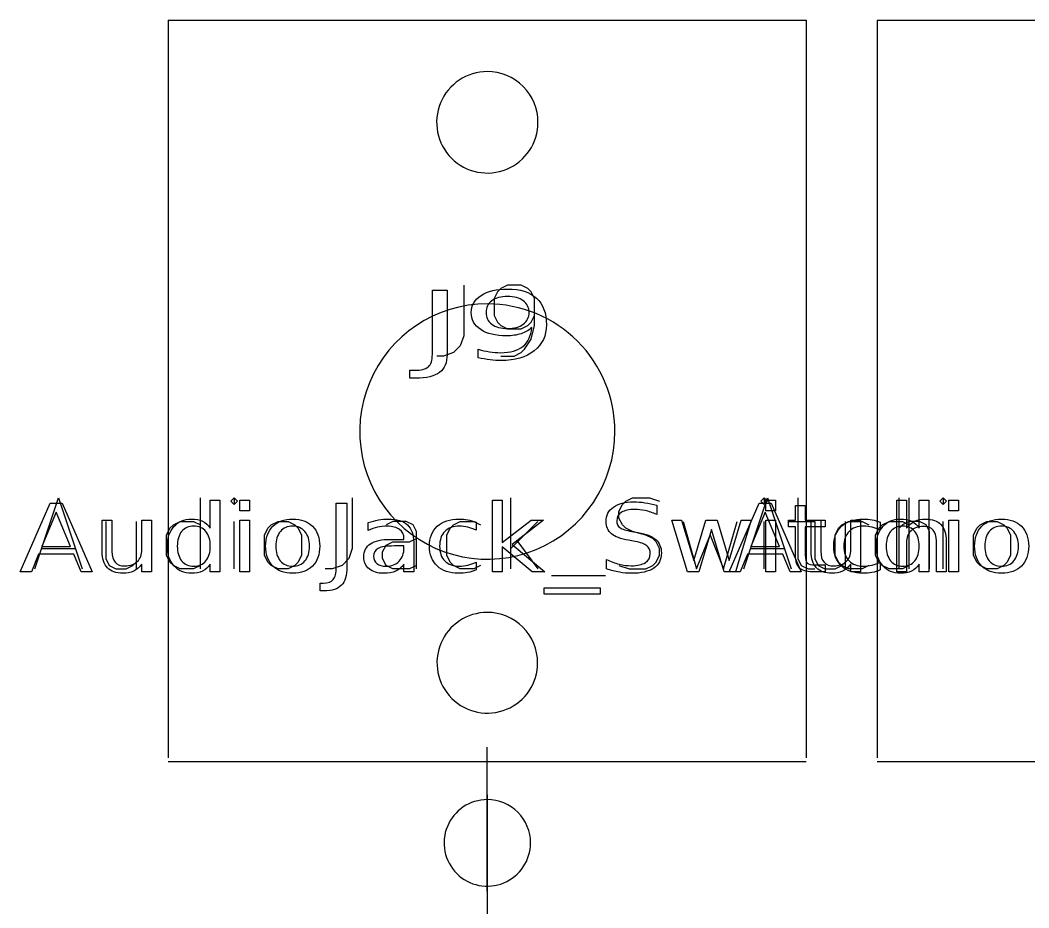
# Model space of a CAD drawing. Header units: millimetres. Extents: x 178 to 210, y 60 to 176.
# Drawn here: x 178.41 to 192.64, y 95.99 to 108.51 of the extents above; entities that cross this region are included whole.
import ezdxf

# ---------------------------------------------------------------- set-up
doc = ezdxf.new("R2010")
doc.units = ezdxf.units.MM
doc.layers.get('0').update_dxf_attribs({"linetype": 'CONTINUOUS'})

msp = doc.modelspace()

# ---------------------------------------------------------------- linework, layer by layer
at = {"color": 7}
for points in [[(180.5, 108.5072), (180.5, 98.1072)], [(180.5, 108.5072), (189.5, 108.5072)], [(189.5, 108.5072), (189.5, 98.1072)], [(190.5, 108.5072), (190.5, 98.1072)], [(190.5, 108.5072), (199.5, 108.5072)], [(184.6667, 104.7724), (184.6667, 104.0581), (184.619, 103.9152), (184.5238, 103.82), (184.381, 103.7724), (184.2857, 103.7724)], [(185.1905, 103.7724), (185.381, 103.7724), (185.4762, 103.82), (185.5238, 103.8676), (185.619, 104.0105), (185.6667, 104.201), (185.6667, 104.5819), (185.619, 104.6771), (185.5714, 104.7248), (185.4762, 104.7724), (185.2857, 104.7724), (185.1905, 104.7248), (185.1429, 104.6771), (185.0952, 104.5819), (185.0952, 104.3438), (185.1429, 104.2486), (185.1905, 104.201), (185.2857, 104.1533), (185.4762, 104.1533), (185.5714, 104.201), (185.619, 104.2486), (185.6667, 104.3438)], [(184.22486, 103.79492), (184.22489, 104.69918)], [(184.22489, 104.69918), (184.43296, 104.69918), (184.43296, 103.79491)], [(184.87176, 103.74738), (184.87176, 103.86717)], [(184.87176, 103.74766), (184.87176, 103.74738)], [(183.98798, 103.46031), (183.90868, 103.46031), (183.90868, 103.57099), (183.97358, 103.57099)], [(178.619, 100.7724), (178.9524, 101.7724), (179.2857, 100.7724)], [(180.9524, 100.7724), (180.9524, 101.7724)], [(181.09244, 101.34568), (181.09244, 101.7402), (181.22901, 101.7402), (181.22901, 100.7272), (181.09244, 100.7272), (181.09244, 100.83657)], [(181.4286, 101.7724), (181.381, 101.7248), (181.4286, 101.6771), (181.4762, 101.7248), (181.4286, 101.7724), (181.4286, 101.6771)], [(183.0952, 101.7724), (183.0952, 101.0581), (183.0476, 100.9152), (182.9524, 100.82), (182.8095, 100.7724), (182.7143, 100.7724)], [(185.3333, 100.7724), (185.3333, 101.7724)], [(186.8571, 100.82), (187, 100.7724), (187.2381, 100.7724), (187.3333, 100.82), (187.381, 100.8676), (187.4286, 100.9629), (187.4286, 101.0581), (187.381, 101.1533), (187.3333, 101.201), (187.2381, 101.2486), (187.0476, 101.2962), (186.9524, 101.3438), (186.9048, 101.3914), (186.8571, 101.4867), (186.8571, 101.5819), (186.9048, 101.6771), (186.9524, 101.7248), (187.0476, 101.7724), (187.2857, 101.7724), (187.4286, 101.7248)], [(188.619, 100.7724), (188.9524, 101.7724), (189.2857, 100.7724)], [(188.9048, 101.7724), (188.8571, 101.7248), (188.9048, 101.6771), (188.9524, 101.7248), (188.9048, 101.7724), (188.9048, 101.6771)], [(189.381, 101.7724), (189.381, 100.9152), (189.4286, 100.82), (189.5238, 100.7724), (189.619, 100.7724)], [(190.91319, 101.13931), (190.91319, 100.72721), (190.77588, 100.72721), (190.77588, 101.74021), (190.91319, 101.74021), (190.91319, 101.34308)], [(190.8095, 100.7724), (190.8095, 101.7724)], [(190.9524, 100.7724), (190.9524, 101.7724)], [(191.09244, 101.34568), (191.09244, 101.7402), (191.22901, 101.7402), (191.22901, 100.7272), (191.09244, 100.7272), (191.09244, 100.83657)], [(191.4286, 101.7724), (191.381, 101.7248), (191.4286, 101.6771), (191.4762, 101.7248), (191.4286, 101.7724), (191.4286, 101.6771)], [(182.86864, 101.69918), (183.01857, 101.69918), (183.01857, 100.79491)], [(182.86866, 100.79492), (182.86864, 101.69918)], [(187.38894, 101.6673), (187.38894, 101.53905)], [(189.34705, 100.9674), (189.34705, 101.36322), (189.24684, 101.36322), (189.24684, 101.45632), (189.34705, 101.45632), (189.34705, 101.66335), (189.48431, 101.66342)], [(189.48431, 101.66342), (189.48431, 101.45639), (189.76563, 101.45639), (189.76563, 101.36329), (189.48431, 101.36329), (189.48431, 100.96747)], [(179.56785, 101.01495), (179.56785, 101.45635), (179.70443, 101.45635), (179.70443, 101.01951)], [(180.12751, 101.04294), (180.12751, 101.45634), (180.26408, 101.45634), (180.26408, 100.7272), (180.12751, 100.7272), (180.12751, 100.83918)], [(189.56785, 101.01495), (189.56785, 101.45635), (189.70443, 101.45635), (189.70443, 101.01951)], [(190.12751, 101.04294), (190.12751, 101.45634), (190.26408, 101.45634), (190.26408, 100.7272), (190.12751, 100.7272), (190.12751, 100.83918)], [(179.619, 101.439), (179.619, 100.9152), (179.6667, 100.82), (179.7619, 100.7724), (179.9048, 100.7724), (180, 100.82), (180.0476, 100.8676)], [(180.0476, 101.439), (180.0476, 100.7724)], [(180.9524, 100.82), (180.8571, 100.7724), (180.6667, 100.7724), (180.5714, 100.82), (180.5238, 100.8676), (180.4762, 100.9629), (180.4762, 101.2486), (180.5238, 101.3438), (180.5714, 101.3914), (180.6667, 101.439), (180.8571, 101.439), (180.9524, 101.3914)], [(181.4286, 100.7724), (181.4286, 101.439)], [(183.31992, 101.31255), (183.31992, 101.42323)], [(184, 100.7724), (184, 101.2962), (183.9524, 101.3914), (183.8571, 101.439), (183.6667, 101.439), (183.5714, 101.3914)], [(184.9048, 100.82), (184.8095, 100.7724), (184.619, 100.7724), (184.5238, 100.82), (184.4762, 100.8676), (184.4286, 100.9629), (184.4286, 101.2486), (184.4762, 101.3438), (184.5238, 101.3914), (184.619, 101.439), (184.8095, 101.439), (184.9048, 101.3914)], [(184.8408, 101.42838), (184.8408, 101.3164)], [(185.7143, 101.439), (185.3333, 101.0581)], [(187.7619, 101.439), (187.9524, 100.7724), (188.1429, 101.2486), (188.3333, 100.7724), (188.5238, 101.439)], [(188.9048, 100.7724), (188.9048, 101.439)], [(189.2381, 101.439), (189.619, 101.439)], [(189.619, 101.439), (189.619, 100.9152), (189.6667, 100.82), (189.7619, 100.7724), (189.9048, 100.7724), (190, 100.82), (190.0476, 100.8676)], [(190.381, 100.82), (190.2857, 100.7724), (190.0952, 100.7724), (190, 100.82), (189.9524, 100.8676), (189.9048, 100.9629), (189.9048, 101.2486), (189.9524, 101.3438), (190, 101.3914), (190.0952, 101.439), (190.2857, 101.439), (190.381, 101.3914)], [(190.0476, 101.439), (190.0476, 100.7724)], [(190.9524, 100.82), (190.8571, 100.7724), (190.6667, 100.7724), (190.5714, 100.82), (190.5238, 100.8676), (190.4762, 100.9629), (190.4762, 101.2486), (190.5238, 101.3438), (190.5714, 101.3914), (190.6667, 101.439), (190.8571, 101.439), (190.9524, 101.3914)], [(190.5435, 101.4284), (190.5435, 101.31642)], [(191.2381, 100.7724), (191.2381, 101.2962), (191.1905, 101.3914), (191.0952, 101.439), (190.9524, 101.439), (190.8571, 101.3914), (190.8095, 101.3438)], [(191.4286, 100.7724), (191.4286, 101.439)], [(184, 100.82), (183.9048, 100.7724), (183.6667, 100.7724), (183.5714, 100.82), (183.5238, 100.9152), (183.5238, 101.0105), (183.5714, 101.1057), (183.6667, 101.1533), (183.9048, 101.1533), (184, 101.201)], [(183.6331, 101.18754), (183.8246, 101.18754), (183.8246, 101.19924)], [(187.08468, 101.15816), (186.99338, 101.17376)], [(187.03783, 101.29946), (187.12843, 101.28316)], [(191.47206, 101.16733), (191.47206, 100.7272), (191.33548, 100.7272), (191.33548, 101.16339)], [(178.7143, 101.0581), (179.1905, 101.0581)], [(183.82466, 101.06704), (183.82466, 101.09374), (183.68883, 101.09373)], [(183.96123, 101.14323), (183.96123, 100.7272), (183.82466, 100.7272), (183.82466, 100.83788)], [(183.96125, 101.14334), (183.96123, 101.14323)], [(185.4286, 101.1533), (185.7143, 100.7724)], [(188.7143, 101.0581), (189.1905, 101.0581)], [(186.68015, 100.77008), (186.68015, 100.90549)], [(184.8408, 100.8659), (184.8408, 100.75523)], [(189.62537, 100.82749), (189.76566, 100.82749), (189.76566, 100.7272), (189.62537, 100.7272)], [(190.5435, 100.86592), (190.5435, 100.75525)], [(185.9048, 100.6771), (186.6667, 100.6771)], [(182.69797, 100.46031), (182.64077, 100.46031), (182.64077, 100.57099), (182.68757, 100.57099)], [(185, 96.2272), (185, 98.2572)], [(180.5, 98.0572), (189.5, 98.0572)], [(190.5, 98.0572), (199.5, 98.0572)], [(185, 97.5872), (185, 95.5572)]]:
    msp.add_lwpolyline(points, dxfattribs=at)
for points in [[(185, 107.7822)], [(185, 104.5072)], [(185.28584, 104.15948)], [(181.51032, 101.7402), (181.6469, 101.7402), (181.6469, 101.58851), (181.51032, 101.58851)], [(185.07312, 101.74022), (185.21044, 101.74022), (185.21044, 101.14192), (185.61793, 101.45637), (185.79236, 101.45637), (185.35147, 101.11523), (185.81092, 100.72722), (185.63278, 100.72722), (185.21044, 101.08333), (185.21044, 100.7272), (185.07312, 100.7272)], [(188.92688, 101.74022), (189.06346, 101.74022), (189.06346, 101.58853), (188.92688, 101.58853)], [(191.51032, 101.7402), (191.6469, 101.7402), (191.6469, 101.58851), (191.51032, 101.58851)], [(178.83377, 101.69918), (179.00374, 101.69918), (179.42608, 100.7272), (179.27021, 100.7272), (179.16927, 100.97654), (178.66973, 100.97654), (178.56878, 100.7272), (178.41069, 100.7272)], [(187.38897, 101.6672)], [(188.83377, 101.69918), (189.00374, 101.69918), (189.42608, 100.7272), (189.27021, 100.7272), (189.16927, 100.97654), (188.66973, 100.97654), (188.56878, 100.7272), (188.41069, 100.7272)], [(178.91837, 101.56963), (178.715, 101.08592), (179.12249, 101.08592)], [(179.91152, 101.47393)], [(181.51032, 101.45635), (181.6469, 101.45635), (181.6469, 100.7272), (181.51032, 100.7272)], [(182.2548, 101.47393)], [(187.60419, 101.45637), (187.74077, 101.45637), (187.91149, 100.88737), (188.08146, 101.45637), (188.24253, 101.45637), (188.41325, 100.88737), (188.58322, 101.45637), (188.7198, 101.45637), (188.50232, 100.72722), (188.34125, 100.72722), (188.16237, 101.32486), (187.98274, 100.72722), (187.82167, 100.72722)], [(188.91837, 101.56963), (188.715, 101.08592), (189.12249, 101.08592)], [(188.92688, 101.45637), (189.06346, 101.45637), (189.06346, 100.7272), (188.92688, 100.7272)], [(189.91152, 101.47393)], [(191.51032, 101.45635), (191.6469, 101.45635), (191.6469, 100.7272), (191.51032, 100.7272)], [(192.2548, 101.47393)], [(181.09244, 101.34568)], [(182.0476, 100.7724), (181.9524, 100.82), (181.9048, 100.8676), (181.8571, 100.9629), (181.8571, 101.2486), (181.9048, 101.3438), (181.9524, 101.3914), (182.0476, 101.439), (182.1905, 101.439), (182.2857, 101.3914), (182.3333, 101.3438), (182.381, 101.2486), (182.381, 100.9629), (182.3333, 100.8676), (182.2857, 100.82), (182.1905, 100.7724)], [(182.25484, 101.37237)], [(184.8408, 101.42834)], [(190.5435, 101.42836)], [(191.09244, 101.34568)], [(192.0476, 100.7724), (191.9524, 100.82), (191.9048, 100.8676), (191.8571, 100.9629), (191.8571, 101.2486), (191.9048, 101.3438), (191.9524, 101.3914), (192.0476, 101.439), (192.1905, 101.439), (192.2857, 101.3914), (192.3333, 101.3438), (192.381, 101.2486), (192.381, 100.9629), (192.3333, 100.8676), (192.2857, 100.82), (192.1905, 100.7724)], [(192.25484, 101.37237)], [(191.47213, 101.16737)], [(180.62704, 101.09112)], [(190.62704, 101.09112)], [(179.56788, 101.01489)], [(189.56788, 101.01489)], [(186.59028, 100.50587), (186.59028, 100.41277), (185.80053, 100.41277), (185.80053, 100.50587)], [(185, 100.1572)], [(185, 97.5172)], [(185, 97.5172)]]:
    msp.add_lwpolyline(points, close=True, dxfattribs=at)
for points in [[(185, 107.7822), (184.710809, 107.7822), (184.450095, 107.607996), (184.339426, 107.340819)], [(185.505581, 107.572781), (185.371493, 107.70687), (185.18963, 107.7822), (185, 107.7822)], [(185.715, 107.0672), (185.715, 107.25683), (185.63967, 107.438693), (185.505581, 107.572781)], [(184.339426, 107.340819), (184.228758, 107.073641), (184.28993, 106.766107), (184.494419, 106.561619)], [(185.273619, 106.406626), (185.540796, 106.517295), (185.715, 106.778009), (185.715, 107.0672)], [(184.494419, 106.561619), (184.698907, 106.35713), (185.006441, 106.295958), (185.273619, 106.406626)], [(184.77287, 104.38607), (184.77287, 104.48589), (184.819567, 104.565967), (184.91296, 104.6263)], [(184.91296, 104.6263), (185.006353, 104.686633), (185.130647, 104.7168), (185.28584, 104.7168)], [(185.28584, 104.61255), (185.192447, 104.61255), (185.118283, 104.59215), (185.06335, 104.55135)], [(185.28584, 104.7168), (185.463693, 104.7168), (185.599317, 104.673617), (185.69271, 104.58725)], [(185.5073, 104.55135), (185.453033, 104.59215), (185.379213, 104.61255), (185.28584, 104.61255)], [(185.69271, 104.58725), (185.786783, 104.50131), (185.83382, 104.376313), (185.83382, 104.21226)], [(185, 104.5072), (184.271968, 104.5072), (183.615623, 104.068644), (183.337017, 103.39603)], [(185.06335, 104.55135), (185.009083, 104.51095), (184.98195, 104.45583), (184.98195, 104.38599)], [(186.272792, 103.979992), (185.935227, 104.317558), (185.47739, 104.5072), (185, 104.5072)], [(185.5897, 104.38599), (185.5897, 104.455863), (185.562233, 104.510983), (185.5073, 104.55135)], [(184.90678, 104.14454), (184.817507, 104.20354), (184.77287, 104.28405), (184.77287, 104.38607)], [(184.98195, 104.38599), (184.98195, 104.315677), (185.009083, 104.26034), (185.06335, 104.21998)], [(185.5073, 104.21998), (185.562233, 104.260313), (185.5897, 104.31565), (185.5897, 104.38599)], [(185.06335, 104.21998), (185.118283, 104.179647), (185.192447, 104.15948), (185.28584, 104.15948)], [(185.28584, 104.15948), (185.379227, 104.15948), (185.453047, 104.179647), (185.5073, 104.21998)], [(185.62678, 104.17244), (185.58698, 104.135107), (185.53651, 104.106473), (185.47537, 104.08654)], [(185.50215, 103.90617), (185.574937, 103.96477), (185.61648, 104.053527), (185.62678, 104.17244)], [(185.83382, 104.21226), (185.83382, 104.059047), (185.77614, 103.936653), (185.66078, 103.84508)], [(185.27245, 104.05664), (185.11863, 104.05664), (184.99674, 104.08594), (184.90678, 104.14454)], [(185.47537, 104.08654), (185.414237, 104.066607), (185.346597, 104.05664), (185.27245, 104.05664)], [(184.87176, 103.86717), (184.92396, 103.85157), (184.976837, 103.839637), (185.03039, 103.83137)], [(185.18798, 103.81897), (185.32532, 103.81897), (185.430043, 103.848037), (185.50215, 103.90617)], [(186.8, 102.7072), (186.8, 103.18459), (186.610358, 103.642427), (186.272792, 103.979992)], [(184.16826, 103.61979), (184.205993, 103.652323), (184.22486, 103.7107), (184.22486, 103.79492)], [(184.43296, 103.79491), (184.43296, 103.677723), (184.397593, 103.592657), (184.32686, 103.53971)], [(185.03863, 103.71836), (184.98503, 103.725027), (184.929407, 103.734793), (184.87176, 103.74766)], [(185.03039, 103.83137), (185.083923, 103.823103), (185.136453, 103.81897), (185.18798, 103.81897)], [(185.66078, 103.84508), (185.5461, 103.753933), (185.39159, 103.70836), (185.19725, 103.70836)], [(183.97358, 103.57099), (184.065593, 103.57099), (184.130487, 103.587257), (184.16826, 103.61979)], [(185.19725, 103.70836), (185.14505, 103.70836), (185.092177, 103.711693), (185.03863, 103.71836)], [(184.32686, 103.53971), (184.25682, 103.486777), (184.14386, 103.46031), (183.98798, 103.46031)], [(183.337017, 103.39603), (183.058411, 102.723416), (183.212411, 101.949204), (183.727208, 101.434408)], [(185.68883, 101.044217), (186.361444, 101.322823), (186.8, 101.979168), (186.8, 102.7072)], [(186.67567, 101.43938), (186.67567, 101.52532), (186.71006, 101.593027), (186.77884, 101.6425)], [(186.77884, 101.6425), (186.84812, 101.691967), (186.943377, 101.7167), (187.06461, 101.7167)], [(187.08165, 101.61005), (187.000003, 101.61005), (186.936913, 101.59615), (186.89238, 101.56835)], [(187.06461, 101.7167), (187.116543, 101.7167), (187.16949, 101.712567), (187.22345, 101.7043)], [(187.22787, 101.59245), (187.177403, 101.604183), (187.128663, 101.61005), (187.08165, 101.61005)], [(187.22345, 101.7043), (187.277383, 101.696033), (187.332557, 101.683667), (187.38897, 101.6672)], [(187.38894, 101.53905), (187.332007, 101.562917), (187.278317, 101.580717), (187.22787, 101.59245)], [(180.58028, 101.36851), (180.643613, 101.438823), (180.72551, 101.47398), (180.82597, 101.47398)], [(180.82597, 101.47398), (180.887303, 101.47398), (180.939753, 101.463347), (180.98332, 101.44208)], [(181.97423, 101.37237), (182.042023, 101.440077), (182.135547, 101.47393), (182.2548, 101.47393)], [(182.2548, 101.47393), (182.37356, 101.47393), (182.466837, 101.440077), (182.53463, 101.37237)], [(183.31992, 101.42323), (183.36992, 101.440163), (183.418413, 101.452763), (183.4654, 101.46103)], [(183.4654, 101.46103), (183.5124, 101.469697), (183.55817, 101.47403), (183.60271, 101.47403)], [(183.60271, 101.47403), (183.722957, 101.47403), (183.81277, 101.446697), (183.87215, 101.39203)], [(184.2945, 101.37173), (184.36922, 101.43987), (184.471403, 101.47394), (184.60105, 101.47394)], [(184.60105, 101.47394), (184.643117, 101.47394), (184.684187, 101.47004), (184.72426, 101.46224)], [(184.72426, 101.46224), (184.764327, 101.45484), (184.803173, 101.44354), (184.8408, 101.42834)], [(186.89238, 101.56835), (186.848313, 101.54055), (186.82628, 101.501053), (186.82628, 101.44986)], [(186.82628, 101.44986), (186.82628, 101.406927), (186.84088, 101.37436), (186.87008, 101.35216)], [(189.99721, 101.37175), (190.07193, 101.43989), (190.174113, 101.47396), (190.30376, 101.47396)], [(190.30376, 101.47396), (190.345827, 101.47396), (190.386897, 101.47006), (190.42697, 101.46226)], [(190.42697, 101.46226), (190.467037, 101.45486), (190.50588, 101.44356), (190.5435, 101.42836)], [(190.58028, 101.36851), (190.643613, 101.438823), (190.72551, 101.47398), (190.82597, 101.47398)], [(190.82597, 101.47398), (190.887303, 101.47398), (190.939753, 101.463347), (190.98332, 101.44208)], [(191.02824, 101.44138), (191.072773, 101.463113), (191.12399, 101.47398), (191.18189, 101.47398)], [(191.18189, 101.47398), (191.27739, 101.47398), (191.349637, 101.447947), (191.39863, 101.39588)], [(191.97423, 101.37237), (192.042023, 101.440077), (192.135547, 101.47393), (192.2548, 101.47393)], [(192.2548, 101.47393), (192.37356, 101.47393), (192.466837, 101.440077), (192.53463, 101.37237)], [(180.48598, 101.09117), (180.48598, 101.205757), (180.517413, 101.298203), (180.58028, 101.36851)], [(180.85936, 101.37365), (180.787113, 101.37365), (180.730207, 101.348483), (180.68864, 101.29815)], [(181.03008, 101.29815), (180.98848, 101.348483), (180.931573, 101.37365), (180.85936, 101.37365)], [(180.98332, 101.44208), (181.027387, 101.42128), (181.06376, 101.389147), (181.09244, 101.34568)], [(181.87328, 101.09112), (181.87328, 101.210913), (181.90693, 101.304663), (181.97423, 101.37237)], [(182.2548, 101.37237), (182.181567, 101.37237), (182.12367, 101.347203), (182.08111, 101.29687)], [(182.42778, 101.29617), (182.385247, 101.34697), (182.3276, 101.37237), (182.25484, 101.37237)], [(182.53463, 101.37237), (182.602423, 101.304663), (182.63632, 101.210913), (182.63632, 101.09112)], [(183.44981, 101.35745), (183.40481, 101.34745), (183.361513, 101.332483), (183.31992, 101.31255)], [(183.58861, 101.37245), (183.541143, 101.37245), (183.494877, 101.36745), (183.44981, 101.35745)], [(183.7623, 101.32685), (183.721233, 101.35725), (183.663337, 101.37245), (183.58861, 101.37245)], [(183.727208, 101.434408), (184.242004, 100.919611), (185.016216, 100.765611), (185.68883, 101.044217)], [(183.8246, 101.19924), (183.8246, 101.254373), (183.803833, 101.29691), (183.7623, 101.32685)], [(183.87215, 101.39203), (183.93155, 101.337363), (183.96125, 101.254467), (183.96125, 101.14334)], [(184.18316, 101.09113), (184.18316, 101.210057), (184.220273, 101.30359), (184.2945, 101.37173)], [(184.60699, 101.3724), (184.518417, 101.3724), (184.449633, 101.347667), (184.40064, 101.2982)], [(184.72426, 101.3581), (184.68566, 101.367633), (184.64657, 101.3724), (184.60699, 101.3724)], [(184.8408, 101.3164), (184.8022, 101.335067), (184.763353, 101.348967), (184.72426, 101.3581)], [(186.75067, 101.26556), (186.70067, 101.307227), (186.67567, 101.365167), (186.67567, 101.43938)], [(186.87008, 101.35216), (186.899747, 101.330427), (186.955663, 101.31286), (187.03783, 101.29946)], [(189.88587, 101.09115), (189.88587, 101.210077), (189.922983, 101.30361), (189.99721, 101.37175)], [(190.3097, 101.37242), (190.22112, 101.37242), (190.152337, 101.347687), (190.10335, 101.29822)], [(190.42697, 101.35812), (190.38837, 101.367653), (190.34928, 101.37242), (190.3097, 101.37242)], [(190.5435, 101.31642), (190.5049, 101.335087), (190.466057, 101.348987), (190.42697, 101.35812)], [(190.48598, 101.09117), (190.48598, 101.205757), (190.517413, 101.298203), (190.58028, 101.36851)], [(190.85936, 101.37365), (190.787113, 101.37365), (190.730207, 101.348483), (190.68864, 101.29815)], [(191.03008, 101.29815), (190.98848, 101.348483), (190.931573, 101.37365), (190.85936, 101.37365)], [(190.91319, 101.34308), (190.945857, 101.38688), (190.984207, 101.419647), (191.02824, 101.44138)], [(190.97699, 101.30793), (190.934457, 101.26673), (190.91319, 101.210523), (190.91319, 101.13931)], [(191.15142, 101.36973), (191.077687, 101.36973), (191.019543, 101.34913), (190.97699, 101.30793)], [(190.98332, 101.44208), (191.027387, 101.42128), (191.06376, 101.389147), (191.09244, 101.34568)], [(191.28948, 101.31833), (191.258813, 101.352597), (191.212793, 101.36973), (191.15142, 101.36973)], [(191.33548, 101.16339), (191.33548, 101.232397), (191.320147, 101.284043), (191.28948, 101.31833)], [(191.39863, 101.39588), (191.44763, 101.344213), (191.47213, 101.268043), (191.47213, 101.16737)], [(191.87328, 101.09112), (191.87328, 101.210913), (191.90693, 101.304663), (191.97423, 101.37237)], [(192.2548, 101.37237), (192.181567, 101.37237), (192.12367, 101.347203), (192.08111, 101.29687)], [(192.42778, 101.29617), (192.385247, 101.34697), (192.3276, 101.37237), (192.25484, 101.37237)], [(192.53463, 101.37237), (192.602423, 101.304663), (192.63632, 101.210913), (192.63632, 101.09112)], [(180.68864, 101.29815), (180.647573, 101.248217), (180.62704, 101.179207), (180.62704, 101.09112)], [(181.09248, 101.09112), (181.09248, 101.179227), (181.07168, 101.248237), (181.03008, 101.29815)], [(182.08111, 101.29687), (182.038577, 101.246937), (182.01731, 101.17836), (182.01731, 101.09114)], [(182.49158, 101.09109), (182.49158, 101.177463), (182.470313, 101.245823), (182.42778, 101.29617)], [(183.35253, 101.12504), (183.415397, 101.166707), (183.50892, 101.18754), (183.6331, 101.18754)], [(184.40064, 101.2982), (184.35164, 101.249133), (184.32714, 101.180123), (184.32714, 101.09117)], [(186.99338, 101.17376), (186.881547, 101.193293), (186.800643, 101.223893), (186.75067, 101.26556)], [(187.12843, 101.28316), (187.240263, 101.264493), (187.322653, 101.231493), (187.3756, 101.18416)], [(187.3756, 101.18416), (187.429067, 101.137293), (187.4558, 101.07436), (187.4558, 100.99536)], [(190.10335, 101.29822), (190.05435, 101.249153), (190.02985, 101.180143), (190.02985, 101.09119)], [(190.68864, 101.29815), (190.647573, 101.248217), (190.62704, 101.179207), (190.62704, 101.09112)], [(191.09248, 101.09112), (191.09248, 101.179227), (191.07168, 101.248237), (191.03008, 101.29815)], [(192.08111, 101.29687), (192.038577, 101.246937), (192.01731, 101.17836), (192.01731, 101.09114)], [(192.49158, 101.09109), (192.49158, 101.177463), (192.470313, 101.245823), (192.42778, 101.29617)], [(179.70443, 101.01951), (179.70443, 100.950503), (179.719763, 100.89864), (179.75043, 100.86392)], [(180.06291, 100.87432), (180.105977, 100.91552), (180.12751, 100.971727), (180.12751, 101.04294)], [(180.58028, 100.81384), (180.517413, 100.884147), (180.48598, 100.97659), (180.48598, 101.09117)], [(180.62704, 101.09112), (180.62704, 101.00302), (180.647573, 100.933797), (180.68864, 100.88345)], [(181.03008, 100.88345), (181.07168, 100.933783), (181.09248, 101.003007), (181.09248, 101.09112)], [(181.97423, 100.80988), (181.90693, 100.87802), (181.87328, 100.971767), (181.87328, 101.09112)], [(182.01731, 101.09114), (182.01731, 101.003907), (182.038343, 100.935117), (182.08041, 100.88477)], [(182.42778, 100.88537), (182.470313, 100.935703), (182.49158, 101.004277), (182.49158, 101.09109)], [(182.63632, 101.09112), (182.63632, 100.971767), (182.602423, 100.87802), (182.53463, 100.80988)], [(183.25903, 100.9395), (183.25903, 101.021527), (183.290197, 101.083373), (183.35253, 101.12504)], [(183.45947, 101.06053), (183.416937, 101.038397), (183.39567, 101.000637), (183.39567, 100.94725)], [(183.68883, 101.09373), (183.578477, 101.09373), (183.502023, 101.082663), (183.45947, 101.06053)], [(183.75566, 100.87889), (183.80166, 100.926223), (183.82466, 100.98894), (183.82466, 101.06704)], [(184.29376, 100.81184), (184.220027, 100.880853), (184.18316, 100.97395), (184.18316, 101.09113)], [(184.32714, 101.09117), (184.32714, 101.002197), (184.35164, 100.932973), (184.40064, 100.8835)], [(187.24872, 101.09756), (187.215587, 101.124493), (187.160907, 101.144693), (187.08468, 101.15816)], [(187.29922, 100.98559), (187.29922, 101.033323), (187.282387, 101.070647), (187.24872, 101.09756)], [(189.70443, 101.01951), (189.70443, 100.950503), (189.719763, 100.89864), (189.75043, 100.86392)], [(189.99647, 100.81186), (189.922737, 100.880873), (189.88587, 100.97397), (189.88587, 101.09115)], [(190.02985, 101.09119), (190.02985, 101.002217), (190.05435, 100.932993), (190.10335, 100.88352)], [(190.06291, 100.87432), (190.105977, 100.91552), (190.12751, 100.971727), (190.12751, 101.04294)], [(190.58028, 100.81384), (190.517413, 100.884147), (190.48598, 100.97659), (190.48598, 101.09117)], [(190.62704, 101.09112), (190.62704, 101.00302), (190.647573, 100.933797), (190.68864, 100.88345)], [(191.03008, 100.88345), (191.07168, 100.933783), (191.09248, 101.003007), (191.09248, 101.09112)], [(191.97423, 100.80988), (191.90693, 100.87802), (191.87328, 100.971767), (191.87328, 101.09112)], [(192.01731, 101.09114), (192.01731, 101.003907), (192.038343, 100.935117), (192.08041, 100.88477)], [(192.42778, 100.88537), (192.470313, 100.935703), (192.49158, 101.004277), (192.49158, 101.09109)], [(192.63632, 101.09112), (192.63632, 100.971767), (192.602423, 100.87802), (192.53463, 100.80988)], [(179.64208, 100.78638), (179.592613, 100.838447), (179.56788, 100.914617), (179.56788, 101.01489)], [(180.68864, 100.88345), (180.73024, 100.833517), (180.787147, 100.80855), (180.85936, 100.80855)], [(180.85936, 100.80855), (180.931607, 100.80855), (180.988513, 100.833517), (181.03008, 100.88345)], [(182.08041, 100.88477), (182.122943, 100.834837), (182.181087, 100.80987), (182.25484, 100.80987)], [(182.25484, 100.80987), (182.32758, 100.80987), (182.385227, 100.835037), (182.42778, 100.88537)], [(183.33403, 100.77088), (183.28403, 100.812947), (183.25903, 100.869153), (183.25903, 100.9395)], [(183.39567, 100.94725), (183.39567, 100.904717), (183.411503, 100.870863), (183.44317, 100.84569)], [(183.57381, 100.80859), (183.649517, 100.80859), (183.710133, 100.832023), (183.75566, 100.87889)], [(184.40064, 100.8835), (184.44964, 100.834433), (184.518423, 100.8099), (184.60699, 100.8099)], [(186.68015, 100.90549), (186.741017, 100.875557), (186.800647, 100.85299), (186.85904, 100.83779)], [(187.22942, 100.85929), (187.275953, 100.888823), (187.29922, 100.930923), (187.29922, 100.98559)], [(187.4558, 100.99536), (187.4558, 100.90118), (187.41968, 100.829787), (187.34744, 100.78118)], [(189.40715, 100.7786), (189.367083, 100.813333), (189.34705, 100.876267), (189.34705, 100.9674)], [(189.48431, 100.96747), (189.48431, 100.908003), (189.493477, 100.86981), (189.51181, 100.85289)], [(189.64208, 100.78638), (189.592613, 100.838447), (189.56788, 100.914617), (189.56788, 101.01489)], [(190.10335, 100.88352), (190.15235, 100.834453), (190.221133, 100.80992), (190.3097, 100.80992)], [(190.68864, 100.88345), (190.73024, 100.833517), (190.787147, 100.80855), (190.85936, 100.80855)], [(190.85936, 100.80855), (190.931607, 100.80855), (190.988513, 100.833517), (191.03008, 100.88345)], [(192.08041, 100.88477), (192.122943, 100.834837), (192.181087, 100.80987), (192.25484, 100.80987)], [(192.25484, 100.80987), (192.32758, 100.80987), (192.385227, 100.835037), (192.42778, 100.88537)], [(179.85956, 100.70828), (179.764053, 100.70828), (179.69156, 100.734313), (179.64208, 100.78638)], [(179.75043, 100.86392), (179.781097, 100.829653), (179.827117, 100.81252), (179.88849, 100.81252)], [(180.01172, 100.74018), (179.968187, 100.718913), (179.917467, 100.70828), (179.85956, 100.70828)], [(179.88849, 100.81252), (179.962217, 100.81252), (180.020357, 100.83312), (180.06291, 100.87432)], [(180.12751, 100.83918), (180.094377, 100.794913), (180.05578, 100.761913), (180.01172, 100.74018)], [(180.82597, 100.70837), (180.725517, 100.70837), (180.64362, 100.743527), (180.58028, 100.81384)], [(180.98332, 100.73957), (180.939787, 100.71877), (180.887337, 100.70837), (180.82597, 100.70837)], [(181.09244, 100.83657), (181.063707, 100.79317), (181.027333, 100.760837), (180.98332, 100.73957)], [(182.2548, 100.70832), (182.135547, 100.70832), (182.042023, 100.742173), (181.97423, 100.80988)], [(182.53463, 100.80988), (182.466837, 100.742173), (182.37356, 100.70832), (182.2548, 100.70832)], [(182.82786, 100.61979), (182.85506, 100.652323), (182.86866, 100.7107), (182.86866, 100.79492)], [(183.01857, 100.79491), (183.01857, 100.677723), (182.993103, 100.592657), (182.94217, 100.53971)], [(183.53741, 100.70838), (183.452297, 100.70838), (183.384503, 100.729213), (183.33403, 100.77088)], [(183.44317, 100.84569), (183.475303, 100.820957), (183.51885, 100.80859), (183.57381, 100.80859)], [(183.70812, 100.73958), (183.661587, 100.71878), (183.604683, 100.70838), (183.53741, 100.70838)], [(183.82466, 100.83788), (183.79346, 100.793613), (183.754613, 100.760847), (183.70812, 100.73958)], [(184.59214, 100.70833), (184.466947, 100.70833), (184.367487, 100.742833), (184.29376, 100.81184)], [(184.60699, 100.8099), (184.64659, 100.8099), (184.68568, 100.814467), (184.72426, 100.8236)], [(184.8408, 100.75523), (184.802667, 100.73963), (184.76308, 100.727897), (184.72204, 100.72003)], [(184.72426, 100.8236), (184.763327, 100.833133), (184.802173, 100.847233), (184.8408, 100.8659)], [(186.86349, 100.72388), (186.804623, 100.73428), (186.74351, 100.74968), (186.68015, 100.77008)], [(186.85904, 100.83779), (186.91744, 100.82259), (186.97484, 100.81499), (187.03124, 100.81499)], [(187.03124, 100.81499), (187.116847, 100.81499), (187.182907, 100.829757), (187.22942, 100.85929)], [(187.34744, 100.78118), (187.275687, 100.73258), (187.170287, 100.70828), (187.03124, 100.70828)], [(189.62537, 100.7272), (189.51997, 100.7272), (189.44723, 100.744333), (189.40715, 100.7786)], [(189.51181, 100.85289), (189.53061, 100.835957), (189.568463, 100.82749), (189.62537, 100.82749)], [(189.85956, 100.70828), (189.764053, 100.70828), (189.69156, 100.734313), (189.64208, 100.78638)], [(189.75043, 100.86392), (189.781097, 100.829653), (189.827117, 100.81252), (189.88849, 100.81252)], [(190.01172, 100.74018), (189.968187, 100.718913), (189.917467, 100.70828), (189.85956, 100.70828)], [(189.88849, 100.81252), (189.962217, 100.81252), (190.020357, 100.83312), (190.06291, 100.87432)], [(190.29485, 100.70835), (190.169657, 100.70835), (190.070197, 100.742853), (189.99647, 100.81186)], [(190.12751, 100.83918), (190.094377, 100.794913), (190.05578, 100.761913), (190.01172, 100.74018)], [(190.3097, 100.80992), (190.3493, 100.80992), (190.38839, 100.814487), (190.42697, 100.82362)], [(190.5435, 100.75525), (190.505433, 100.73965), (190.465847, 100.727917), (190.42474, 100.72005)], [(190.42697, 100.82362), (190.466037, 100.833153), (190.50488, 100.847253), (190.5435, 100.86592)], [(190.82597, 100.70837), (190.725517, 100.70837), (190.64362, 100.743527), (190.58028, 100.81384)], [(190.98332, 100.73957), (190.939787, 100.71877), (190.887337, 100.70837), (190.82597, 100.70837)], [(191.09244, 100.83657), (191.063707, 100.79317), (191.027333, 100.760837), (190.98332, 100.73957)], [(192.2548, 100.70832), (192.135547, 100.70832), (192.042023, 100.742173), (191.97423, 100.80988)], [(192.53463, 100.80988), (192.466837, 100.742173), (192.37356, 100.70832), (192.2548, 100.70832)], [(182.68757, 100.57099), (182.753903, 100.57099), (182.800667, 100.587257), (182.82786, 100.61979)], [(184.72204, 100.72003), (184.68144, 100.71223), (184.63814, 100.70833), (184.59214, 100.70833)], [(187.03124, 100.70828), (186.978773, 100.70828), (186.922857, 100.71348), (186.86349, 100.72388)], [(190.42474, 100.72005), (190.38414, 100.71225), (190.340843, 100.70835), (190.29485, 100.70835)], [(182.94217, 100.53971), (182.891703, 100.486777), (182.810303, 100.46031), (182.69797, 100.46031)], [(185, 100.1572), (184.712832, 100.1572), (184.45394, 99.984214), (184.344046, 99.718905)], [(185.502046, 99.949246), (185.368895, 100.082397), (185.188304, 100.1572), (185, 100.1572)], [(185.71, 99.4472), (185.71, 99.635504), (185.635197, 99.816095), (185.502046, 99.949246)], [(184.344046, 99.718905), (184.234151, 99.453596), (184.294896, 99.148213), (184.497954, 98.945154)], [(185.271705, 98.791246), (185.537014, 98.90114), (185.71, 99.160032), (185.71, 99.4472)], [(184.497954, 98.945154), (184.701013, 98.742096), (185.006396, 98.681351), (185.271705, 98.791246)], [(185, 97.5172), (184.753278, 97.5172), (184.53085, 97.368578), (184.436433, 97.140637)], [(185, 97.5172), (184.753278, 97.5172), (184.53085, 97.368578), (184.436433, 97.140637)], [(185.431335, 97.338535), (185.316938, 97.452932), (185.161782, 97.5172), (185, 97.5172)], [(185.431335, 97.338535), (185.316938, 97.452932), (185.161782, 97.5172), (185, 97.5172)], [(185.61, 96.9072), (185.61, 97.068982), (185.545732, 97.224138), (185.431335, 97.338535)], [(185.61, 96.9072), (185.61, 97.068982), (185.545732, 97.224138), (185.431335, 97.338535)], [(184.436433, 97.140637), (184.342017, 96.912696), (184.394206, 96.650324), (184.568665, 96.475865)], [(184.436433, 97.140637), (184.342017, 96.912696), (184.394206, 96.650324), (184.568665, 96.475865)], [(185.233437, 96.343633), (185.461378, 96.43805), (185.61, 96.660478), (185.61, 96.9072)], [(185.233437, 96.343633), (185.461378, 96.43805), (185.61, 96.660478), (185.61, 96.9072)], [(184.568665, 96.475865), (184.743124, 96.301406), (185.005496, 96.249217), (185.233437, 96.343633)], [(184.568665, 96.475865), (184.743124, 96.301406), (185.005496, 96.249217), (185.233437, 96.343633)]]:
    msp.add_open_spline(points, degree=3, dxfattribs=at)

doc.saveas('drawing.dxf')
